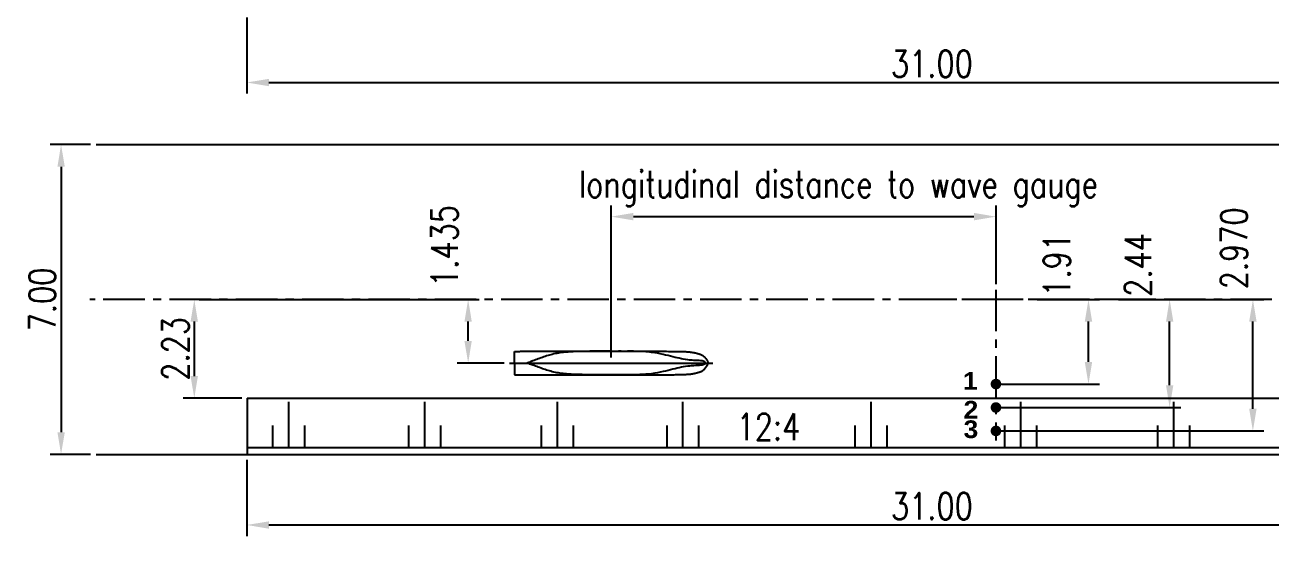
# Model space of a CAD drawing. Header units: feet. Extents: x -2770 to 993, y -1321 to 1674.
# Drawn here: x -1824 to -415, y -1321 to -743 of the extents above; entities that cross this region are included whole.
import ezdxf

# ---------------------------------------------------------------- set-up
doc = ezdxf.new("R2010")
doc.units = ezdxf.units.FT
doc.header["$LTSCALE"] = 37.5
doc.header["$MEASUREMENT"] = 0
doc.header["$PDMODE"] = 1
doc.linetypes.add('CENTER', pattern=[2, 1.25, -0.25, 0.25, -0.25])
doc.layers.get('Defpoints').update_dxf_attribs({"linetype": 'CONTINUOUS'})
for name, color, linetype in [('18VL', 1, 'CONTINUOUS'), ('25AS', 6, 'CENTER'), ('35VL', 8, 'CONTINUOUS'), ('ARSEER', 2, 'CONTINUOUS'), ('Center', 7, 'CONTINUOUS'), ('golvenmeters', 82, 'CONTINUOUS'), ('Knuckle_lines', 7, 'CONTINUOUS'), ('MAAT', 6, 'CONTINUOUS'), ('TEXT25', 6, 'CONTINUOUS'), ('TEXT35', 8, 'CONTINUOUS'), ('waterlines', 7, 'CONTINUOUS')]:
    doc.layers.add(name, color=color, linetype=linetype)
doc.styles.add('ROMANS', font='romans', dxfattribs={"width": 0.8})
doc.styles.add('SANSSERIFBOLD', font='sasb____.pfb', dxfattribs={"width": 1.07, "height": 2.2})
doc.dimstyles.get("Standard").update_dxf_attribs({"dimtxt": 3, "dimasz": 2.5, "dimexe": 1.25, "dimexo": 0.625, "dimtad": 1, "dimdec": 4, "dimdsep": 46, "dimtxsty": 'ROMANS', "dimcen": 2.5, "dimclrd": 6, "dimclre": 6, "dimclrt": 8, "dimadec": 0, "dimazin": 0, "dimtfac": 0.833333, "dimtdec": 4, "dimtmove": 2, "dimatfit": 3, "dimfxl": 0, "dimtolj": 1, "dimtzin": 0, "dimarcsym": 0})

# ---------------------------------------------------------------- blocks, each defined once
blk = doc.blocks.new('*D54')
at = {"layer": 'Defpoints', "color": 0}
for p in [(-22.6, -640.1), (-1572.6, -728.4), (-22.6, -808.2)]:
    blk.add_point(p, dxfattribs=at)
at = {"layer": 'MAAT', "color": 6, "lineweight": -2}
for p, q in [((-22.6, -646.4), (-22.6, -820.7)), ((-1572.6, -734.7), (-1572.6, -820.7)), ((-1547.6, -808.2), (-47.6, -808.2))]:
    blk.add_line(p, q, dxfattribs=at)
at = {"layer": 'MAAT', "color": 6}
for points in [[(-1547.6, -804.1), (-1547.6, -812.4), (-1572.6, -808.2)], [(-47.6, -804.1), (-47.6, -812.4), (-22.6, -808.2)]]:
    blk.add_solid(points, dxfattribs=at)
at = {"layer": 'MAAT', "color": 8, "insert": (-797.6, -787), "char_height": 30, "attachment_point": 5, "style": 'ROMANS'}
blk.add_mtext('\\A1;31.00', dxfattribs=at)
blk = doc.blocks.new('*D61')
at = {"layer": 'Defpoints', "color": 0}
for p in [(-1743, -878.4), (-1782.7, -1228.4), (-1743, -1228.4)]:
    blk.add_point(p, dxfattribs=at)
at = {"layer": 'MAAT', "color": 6, "lineweight": -2}
for p, q in [((-1749.3, -878.4), (-1795.2, -878.4)), ((-1782.7, -903.4), (-1782.7, -1203.4)), ((-1749.3, -1228.4), (-1795.2, -1228.4))]:
    blk.add_line(p, q, dxfattribs=at)
at = {"layer": 'MAAT', "color": 6}
for points in [[(-1786.8, -903.4), (-1778.5, -903.4), (-1782.7, -878.4)], [(-1786.8, -1203.4), (-1778.5, -1203.4), (-1782.7, -1228.4)]]:
    blk.add_solid(points, dxfattribs=at)
at = {"layer": 'MAAT', "color": 8, "insert": (-1803.9, -1053.4), "char_height": 30, "attachment_point": 5, "rotation": 90, "style": 'ROMANS'}
blk.add_mtext('\\A1;7.00', dxfattribs=at)
blk = doc.blocks.new('*D62')
at = {"layer": 'Defpoints', "color": 0}
for p in [(-22.6, -1140.1), (-1572.6, -1228.4), (-22.6, -1308.2)]:
    blk.add_point(p, dxfattribs=at)
at = {"layer": 'MAAT', "color": 6, "lineweight": -2}
for p, q in [((-22.6, -1146.4), (-22.6, -1320.7)), ((-1572.6, -1234.7), (-1572.6, -1320.7)), ((-1547.6, -1308.2), (-47.6, -1308.2))]:
    blk.add_line(p, q, dxfattribs=at)
at = {"layer": 'MAAT', "color": 6}
for points in [[(-1547.6, -1304.1), (-1547.6, -1312.4), (-1572.6, -1308.2)], [(-47.6, -1304.1), (-47.6, -1312.4), (-22.6, -1308.2)]]:
    blk.add_solid(points, dxfattribs=at)
at = {"layer": 'MAAT', "color": 8, "insert": (-797.6, -1287), "char_height": 30, "attachment_point": 5, "style": 'ROMANS'}
blk.add_mtext('\\A1;31.00', dxfattribs=at)
blk = doc.blocks.new('*D63')
at = {"layer": 'Defpoints', "color": 0}
for p in [(-593, -1053.4), (-528.7, -1053.4), (-725.1, -1175.4)]:
    blk.add_point(p, dxfattribs=at)
at = {"layer": 'MAAT', "color": 6, "lineweight": -2}
for p, q in [((-586.7, -1053.4), (-516.2, -1053.4)), ((-528.7, -1150.4), (-528.7, -1078.4)), ((-718.9, -1175.4), (-516.2, -1175.4))]:
    blk.add_line(p, q, dxfattribs=at)
at = {"layer": 'MAAT', "color": 6}
for points in [[(-532.8, -1078.4), (-524.5, -1078.4), (-528.7, -1053.4)], [(-532.8, -1150.4), (-524.5, -1150.4), (-528.7, -1175.4)]]:
    blk.add_solid(points, dxfattribs=at)
at = {"layer": 'MAAT', "color": 8, "insert": (-564.5, -1014.3), "char_height": 30, "attachment_point": 5, "rotation": 90, "style": 'ROMANS'}
blk.add_mtext('\\A1;2.44', dxfattribs=at)
blk = doc.blocks.new('*D64')
at = {"layer": 'Defpoints', "color": 0}
for p in [(-550.9, -1053.4), (-434.5, -1053.4), (-725.1, -1201.9)]:
    blk.add_point(p, dxfattribs=at)
at = {"layer": 'MAAT', "color": 6, "lineweight": -2}
for p, q in [((-544.7, -1053.4), (-422, -1053.4)), ((-434.5, -1176.9), (-434.5, -1078.4)), ((-718.9, -1201.9), (-422, -1201.9))]:
    blk.add_line(p, q, dxfattribs=at)
at = {"layer": 'MAAT', "color": 6}
for points in [[(-438.7, -1078.4), (-430.3, -1078.4), (-434.5, -1053.4)], [(-438.7, -1176.9), (-430.3, -1176.9), (-434.5, -1201.9)]]:
    blk.add_solid(points, dxfattribs=at)
at = {"layer": 'MAAT', "color": 8, "insert": (-455.8, -995.6), "char_height": 30, "attachment_point": 5, "rotation": 90, "style": 'ROMANS'}
blk.add_mtext('\\A1;2.970', dxfattribs=at)
blk = doc.blocks.new('*D59')
at = {"layer": 'Defpoints', "color": 0}
for p in [(-1632.7, -1053.4), (-1322.2, -1053.4), (-1275.3, -1125.2)]:
    blk.add_point(p, dxfattribs=at)
at = {"layer": 'MAAT', "color": 6, "lineweight": -2}
for p, q in [((-1626.4, -1053.4), (-1309.7, -1053.4)), ((-1322.2, -1100.2), (-1322.2, -1078.4)), ((-1281.5, -1125.2), (-1334.7, -1125.2))]:
    blk.add_line(p, q, dxfattribs=at)
at = {"layer": 'MAAT', "color": 6}
for points in [[(-1326.4, -1078.4), (-1318.1, -1078.4), (-1322.2, -1053.4)], [(-1326.4, -1100.2), (-1318.1, -1100.2), (-1322.2, -1125.2)]]:
    blk.add_solid(points, dxfattribs=at)
at = {"layer": 'MAAT', "color": 8, "insert": (-1348.9, -992.9), "char_height": 30, "attachment_point": 5, "rotation": 90, "style": 'ROMANS'}
blk.add_mtext('\\A1;1.435', dxfattribs=at)
blk = doc.blocks.new('*D60')
at = {"layer": 'ARSEER', "color": 6, "lineweight": -2}
for p, q in [((-1160.3, -1118.9), (-1160.3, -947.3)), ((-725.1, -1036.1), (-725.1, -947.3)), ((-1135.3, -959.8), (-750.1, -959.8))]:
    blk.add_line(p, q, dxfattribs=at)
at = {"layer": 'ARSEER', "color": 6}
for points in [[(-1135.3, -955.6), (-1135.3, -964), (-1160.3, -959.8)], [(-750.1, -955.6), (-750.1, -964), (-725.1, -959.8)]]:
    blk.add_solid(points, dxfattribs=at)
at = {"layer": 'Defpoints', "color": 0}
for p in [(-725.1, -959.8), (-725.1, -1042.3), (-1160.3, -1125.2)]:
    blk.add_point(p, dxfattribs=at)
at = {"layer": 'ARSEER', "color": 7, "insert": (-903.4, -928.2), "char_height": 30, "attachment_point": 5, "style": 'ROMANS'}
blk.add_mtext('\\A1;longitudinal distance to wave gauge', dxfattribs=at)
blk = doc.blocks.new('*D65')
at = {"layer": 'Defpoints', "color": 0}
for p in [(-1632, -1053.4), (-1632, -1164.9), (-1572, -1164.9)]:
    blk.add_point(p, dxfattribs=at)
at = {"layer": 'MAAT', "color": 6, "lineweight": -2}
for p, q in [((-1638.3, -1053.4), (-1644.5, -1053.4)), ((-1632, -1078.4), (-1632, -1139.9)), ((-1578.2, -1164.9), (-1644.5, -1164.9))]:
    blk.add_line(p, q, dxfattribs=at)
at = {"layer": 'MAAT', "color": 6}
for points in [[(-1636.2, -1078.4), (-1627.9, -1078.4), (-1632, -1053.4)], [(-1636.2, -1139.9), (-1627.9, -1139.9), (-1632, -1164.9)]]:
    blk.add_solid(points, dxfattribs=at)
at = {"layer": 'MAAT', "color": 8, "insert": (-1653.3, -1109.2), "char_height": 30, "attachment_point": 5, "rotation": 90, "style": 'ROMANS'}
blk.add_mtext('\\A1;2.23', dxfattribs=at)
blk = doc.blocks.new('*D66')
at = {"layer": 'Defpoints', "color": 0}
for p in [(-684.8, -1053.4), (-620.5, -1053.4), (-725.1, -1148.9)]:
    blk.add_point(p, dxfattribs=at)
at = {"layer": 'MAAT', "color": 6, "lineweight": -2}
for p, q in [((-678.6, -1053.4), (-608, -1053.4)), ((-620.5, -1123.9), (-620.5, -1078.4)), ((-718.9, -1148.9), (-608, -1148.9))]:
    blk.add_line(p, q, dxfattribs=at)
at = {"layer": 'MAAT', "color": 6}
for points in [[(-624.7, -1078.4), (-616.3, -1078.4), (-620.5, -1053.4)], [(-624.7, -1123.9), (-616.3, -1123.9), (-620.5, -1148.9)]]:
    blk.add_solid(points, dxfattribs=at)
at = {"layer": 'MAAT', "color": 8, "insert": (-656.3, -1014.3), "char_height": 30, "attachment_point": 5, "rotation": 90, "style": 'ROMANS'}
blk.add_mtext('\\A1;1.91', dxfattribs=at)

msp = doc.modelspace()

# ---------------------------------------------------------------- linework, layer by layer
at = {"layer": '18VL'}
for p, q in [((-1525.1262, -1220.0901), (-1525.1262, -1169.0159)), ((-1371.3003, -1220.0901), (-1371.3003, -1169.0159)), ((-1221.0617, -1220.0901), (-1221.0617, -1169.0159)), ((-1079.2193, -1220.0901), (-1079.2193, -1169.0159)), ((-866.2512, -1220.0901), (-866.2512, -1169.0159)), ((-696.9979, -1220.0901), (-696.9979, -1169.0159)), ((-523.9432, -1220.0901), (-523.9432, -1169.0159)), ((-1543.1386, -1220.0901), (-1543.1386, -1195.8622)), ((-1507.1138, -1220.0901), (-1507.1138, -1195.8622)), ((-1389.3127, -1220.0901), (-1389.3127, -1195.8622)), ((-1353.2879, -1220.0901), (-1353.2879, -1195.8622)), ((-1239.0741, -1220.0901), (-1239.0741, -1195.8622)), ((-1203.0493, -1220.0901), (-1203.0493, -1195.8622)), ((-1097.2317, -1220.0901), (-1097.2317, -1195.8622)), ((-1061.2069, -1220.0901), (-1061.2069, -1195.8622)), ((-884.2636, -1220.0901), (-884.2636, -1195.8622)), ((-848.2388, -1220.0901), (-848.2388, -1195.8622)), ((-715.0103, -1220.0901), (-715.0103, -1195.8622)), ((-678.9855, -1220.0901), (-678.9855, -1195.8622)), ((-541.9556, -1220.0901), (-541.9556, -1195.8622)), ((-505.9308, -1220.0901), (-505.9308, -1195.8622))]:
    msp.add_line(p, q, dxfattribs=at)
at = {"layer": '25AS'}
for p, q in [((111.9521, -1053.4498), (-1750.2206, -1053.4498)), ((-548.197, -1053.4498), (-803.9739, -1053.4498)), ((-725.1385, -1042.3341), (-725.1385, -1212.914))]:
    msp.add_line(p, q, dxfattribs=at)
at = {"layer": '35VL'}
for p, q in [((-1743.0283, -878.4498), (92.2541, -878.4498)), ((-1571.9979, -1164.9498), (-21.9979, -1164.9498)), ((-1571.9979, -1164.9498), (-1571.9979, -1228.4498)), ((29.98, -1220.9498), (-1571.9979, -1220.9498)), ((-1743.0283, -1228.4498), (118.7856, -1228.4498))]:
    msp.add_line(p, q, dxfattribs=at)
at = {"layer": 'Center', "color": 4}
msp.add_line((-1275.2758, -1125.1998), (-1045.3296, -1125.1998), dxfattribs=at)
at = {"layer": 'golvenmeters', "linetype": 'ByBlock', "const_width": 6}
for points in [[(-728.1385, -1148.9498, 1), (-722.1385, -1148.9498, 1)], [(-728.1385, -1175.4498, 1), (-722.1385, -1175.4498, 1)], [(-728.1385, -1201.9498, 1), (-722.1385, -1201.9498, 1)]]:
    msp.add_lwpolyline(points, format="xyb", close=True, dxfattribs=at)
at = {"layer": 'Knuckle_lines'}
for points in [[(-1269.8009, -1112.0048), (-1269.6459, -1112.0048), (-1269.4609, -1111.9998), (-1269.2009, -1111.9998), (-1268.8709, -1111.9998), (-1268.4759, -1111.9998), (-1268.0459, -1111.9948), (-1267.6059, -1111.9948), (-1267.1659, -1111.9948), (-1266.7259, -1111.9898), (-1266.2859, -1111.9898), (-1265.8459, -1111.9898), (-1265.4059, -1111.9848), (-1264.9659, -1111.9848), (-1264.5259, -1111.9848), (-1264.0859, -1111.9848), (-1263.6459, -1111.9848), (-1263.2059, -1111.9798), (-1262.7709, -1111.9798), (-1262.3309, -1111.9798), (-1261.8909, -1111.9798), (-1261.4509, -1111.9798), (-1261.0109, -1111.9798), (-1260.5709, -1111.9748), (-1260.1309, -1111.9748), (-1259.6909, -1111.9748), (-1259.2509, -1111.9748), (-1258.8109, -1111.9748), (-1258.3709, -1111.9748), (-1257.9309, -1111.9748), (-1257.4909, -1111.9748), (-1257.0609, -1111.9698), (-1256.6609, -1111.9698), (-1256.3309, -1111.9698), (-1256.0759, -1111.9698), (-1255.8859, -1111.9698), (-1159.2134, -1111.9648)], [(-1269.8009, -1125.1998), (-1269.8009, -1124.7848), (-1269.8009, -1124.2698), (-1269.8009, -1123.5748), (-1269.8009, -1122.6848), (-1269.8009, -1121.6298), (-1269.8009, -1120.5298), (-1269.8009, -1119.5248), (-1269.8009, -1118.6298), (-1269.8009, -1117.8548), (-1269.8009, -1117.2098), (-1269.8009, -1116.7048), (-1269.8009, -1116.3098), (-1269.8009, -1115.9898), (-1269.8009, -1115.7298), (-1269.8009, -1115.5348), (-1269.8009, -1115.3798), (-1269.8009, -1115.2448), (-1269.8009, -1115.1248), (-1269.8009, -1115.0048), (-1269.8009, -1114.8898), (-1269.8009, -1114.7698), (-1269.8009, -1114.6548), (-1269.8009, -1114.5398), (-1269.8009, -1114.4248), (-1269.8009, -1114.3098), (-1269.8009, -1114.1948), (-1269.8009, -1114.0848), (-1269.8009, -1113.9698), (-1269.8009, -1113.8598), (-1269.8009, -1113.7548), (-1269.8009, -1113.6498), (-1269.8009, -1113.5498), (-1269.8009, -1113.4548), (-1269.8009, -1113.3698), (-1269.8009, -1113.2898), (-1269.8009, -1113.2198), (-1269.8009, -1113.1548), (-1269.8009, -1113.0898), (-1269.8009, -1113.0298), (-1269.8009, -1112.9698), (-1269.8009, -1112.9148), (-1269.8009, -1112.8598), (-1269.8009, -1112.8048), (-1269.8009, -1112.7548), (-1269.8009, -1112.6998), (-1269.8009, -1112.6498), (-1269.8009, -1112.6048), (-1269.8009, -1112.5448), (-1269.8009, -1112.4698), (-1269.8009, -1112.3798), (-1269.8009, -1112.2898), (-1269.8009, -1112.2048), (-1269.8009, -1112.1298), (-1269.8009, -1112.0748), (-1269.8009, -1112.0398), (-1269.8009, -1112.0198), (-1269.8009, -1112.0098), (-1269.8009, -1112.0048)], [(-1161.9559, -1111.9648), (-1161.0659, -1111.9648), (-1159.9609, -1111.9648), (-1158.4659, -1111.9648), (-1156.5409, -1111.9648), (-1154.2209, -1111.9648), (-1151.6909, -1111.9648), (-1149.1309, -1111.9648), (-1146.5659, -1111.9648), (-1144.0009, -1111.9648), (-1141.4359, -1111.9648), (-1138.8759, -1111.9648), (-1136.3109, -1111.9648), (-1133.7509, -1111.9648), (-1131.1859, -1111.9648), (-1128.6209, -1111.9648), (-1126.0559, -1111.9648), (-1123.4909, -1111.9648), (-1120.9259, -1111.9648), (-1118.3609, -1111.9648), (-1115.7959, -1111.9648), (-1113.2359, -1111.9648), (-1110.6709, -1111.9648), (-1108.1059, -1111.9648), (-1105.5409, -1111.9648), (-1102.9759, -1111.9648), (-1100.4159, -1111.9648), (-1097.8709, -1111.9698), (-1095.4259, -1111.9848), (-1093.1859, -1111.9998), (-1091.1559, -1112.0248), (-1089.3359, -1112.0448), (-1087.7359, -1112.0698), (-1086.3259, -1112.0898), (-1085.0259, -1112.1148), (-1083.7459, -1112.1348), (-1082.4609, -1112.1598), (-1081.1809, -1112.1848), (-1079.8959, -1112.2148), (-1078.6159, -1112.2498), (-1077.3309, -1112.2948), (-1076.0509, -1112.3548), (-1074.7709, -1112.4298), (-1073.5009, -1112.5198), (-1072.3459, -1112.6198), (-1071.3809, -1112.7148), (-1070.6359, -1112.7998), (-1070.0859, -1112.8648), (-1069.6409, -1112.9248)], [(-1269.8009, -1125.1998), (-1269.8009, -1125.6148), (-1269.8009, -1126.1298), (-1269.8009, -1126.8248), (-1269.8009, -1127.7148), (-1269.8009, -1128.7698), (-1269.8009, -1129.8698), (-1269.8009, -1130.8748), (-1269.8009, -1131.7698), (-1269.8009, -1132.5448), (-1269.8009, -1133.1898), (-1269.8009, -1133.6948), (-1269.8009, -1134.0898), (-1269.8009, -1134.4098), (-1269.8009, -1134.6698), (-1269.8009, -1134.8648), (-1269.8009, -1135.0198), (-1269.8009, -1135.1548), (-1269.8009, -1135.2748), (-1269.8009, -1135.3948), (-1269.8009, -1135.5098), (-1269.8009, -1135.6298), (-1269.8009, -1135.7448), (-1269.8009, -1135.8598), (-1269.8009, -1135.9748), (-1269.8009, -1136.0898), (-1269.8009, -1136.2048), (-1269.8009, -1136.3148), (-1269.8009, -1136.4298), (-1269.8009, -1136.5398), (-1269.8009, -1136.6448), (-1269.8009, -1136.7498), (-1269.8009, -1136.8498), (-1269.8009, -1136.9448), (-1269.8009, -1137.0298), (-1269.8009, -1137.1098), (-1269.8009, -1137.1798), (-1269.8009, -1137.2448), (-1269.8009, -1137.3098), (-1269.8009, -1137.3698), (-1269.8009, -1137.4298), (-1269.8009, -1137.4848), (-1269.8009, -1137.5398), (-1269.8009, -1137.5948), (-1269.8009, -1137.6448), (-1269.8009, -1137.6998), (-1269.8009, -1137.7498), (-1269.8009, -1137.7948), (-1269.8009, -1137.8548), (-1269.8009, -1137.9298), (-1269.8009, -1138.0198), (-1269.8009, -1138.1098), (-1269.8009, -1138.1948), (-1269.8009, -1138.2698), (-1269.8009, -1138.3248), (-1269.8009, -1138.3598), (-1269.8009, -1138.3798), (-1269.8009, -1138.3898), (-1269.8009, -1138.3948)], [(-1069.6409, -1112.9248), (-1069.4159, -1112.9548), (-1069.1359, -1112.9898), (-1068.7609, -1113.0448), (-1068.2759, -1113.1148), (-1067.7059, -1113.2098), (-1067.0659, -1113.3198), (-1066.4009, -1113.4448), (-1065.8059, -1113.5648), (-1065.3309, -1113.6648), (-1064.8159, -1113.7848), (-1064.1159, -1113.9598), (-1063.3559, -1114.1548), (-1062.6909, -1114.3398), (-1062.0909, -1114.5148), (-1061.4909, -1114.6998), (-1060.8909, -1114.8898), (-1060.2959, -1115.0948), (-1059.7059, -1115.3048), (-1059.1209, -1115.5348), (-1058.5409, -1115.7798), (-1057.9759, -1116.0548), (-1057.4309, -1116.3598), (-1056.9059, -1116.7048), (-1056.3959, -1117.0748), (-1055.9109, -1117.4698), (-1055.4359, -1117.8898), (-1054.9859, -1118.3248), (-1054.5609, -1118.7798), (-1054.1559, -1119.2598), (-1053.7659, -1119.7548), (-1053.3809, -1120.2498), (-1053.0059, -1120.7498), (-1052.6359, -1121.2598), (-1052.2859, -1121.7798), (-1051.9459, -1122.3098), (-1051.6259, -1122.8548), (-1051.3359, -1123.3998), (-1051.1009, -1123.9098), (-1050.9359, -1124.3548), (-1050.8459, -1124.7148), (-1050.8109, -1124.9848), (-1050.8059, -1125.1998)], [(-1069.6409, -1137.4748), (-1069.4159, -1137.4448), (-1069.1359, -1137.4098), (-1068.7609, -1137.3548), (-1068.2759, -1137.2848), (-1067.7059, -1137.1898), (-1067.0659, -1137.0798), (-1066.4009, -1136.9548), (-1065.8059, -1136.8348), (-1065.3309, -1136.7348), (-1064.8159, -1136.6148), (-1064.1159, -1136.4398), (-1063.3559, -1136.2448), (-1062.6909, -1136.0598), (-1062.0909, -1135.8848), (-1061.4909, -1135.6998), (-1060.8909, -1135.5098), (-1060.2959, -1135.3048), (-1059.7059, -1135.0948), (-1059.1209, -1134.8648), (-1058.5409, -1134.6198), (-1057.9759, -1134.3448), (-1057.4309, -1134.0398), (-1056.9059, -1133.6948), (-1056.3959, -1133.3248), (-1055.9109, -1132.9298), (-1055.4359, -1132.5098), (-1054.9859, -1132.0748), (-1054.5609, -1131.6198), (-1054.1559, -1131.1398), (-1053.7659, -1130.6448), (-1053.3809, -1130.1498), (-1053.0059, -1129.6498), (-1052.6359, -1129.1398), (-1052.2859, -1128.6198), (-1051.9459, -1128.0898), (-1051.6259, -1127.5448), (-1051.3359, -1126.9998), (-1051.1009, -1126.4898), (-1050.9359, -1126.0448), (-1050.8459, -1125.6848), (-1050.8109, -1125.4148), (-1050.8059, -1125.1998)], [(-1269.8009, -1138.3948), (-1269.6459, -1138.3948), (-1269.4609, -1138.3998), (-1269.2009, -1138.3998), (-1268.8709, -1138.3998), (-1268.4759, -1138.3998), (-1268.0459, -1138.4048), (-1267.6059, -1138.4048), (-1267.1659, -1138.4048), (-1266.7259, -1138.4098), (-1266.2859, -1138.4098), (-1265.8459, -1138.4098), (-1265.4059, -1138.4148), (-1264.9659, -1138.4148), (-1264.5259, -1138.4148), (-1264.0859, -1138.4148), (-1263.6459, -1138.4148), (-1263.2059, -1138.4198), (-1262.7709, -1138.4198), (-1262.3309, -1138.4198), (-1261.8909, -1138.4198), (-1261.4509, -1138.4198), (-1261.0109, -1138.4198), (-1260.5709, -1138.4248), (-1260.1309, -1138.4248), (-1259.6909, -1138.4248), (-1259.2509, -1138.4248), (-1258.8109, -1138.4248), (-1258.3709, -1138.4248), (-1257.9309, -1138.4248), (-1257.4909, -1138.4248), (-1257.0609, -1138.4298), (-1256.6609, -1138.4298), (-1256.3309, -1138.4298), (-1256.0759, -1138.4298), (-1255.8859, -1138.4298), (-1159.2134, -1138.4348)], [(-1161.9559, -1138.4348), (-1161.0659, -1138.4348), (-1159.9609, -1138.4348), (-1158.4659, -1138.4348), (-1156.5409, -1138.4348), (-1154.2209, -1138.4348), (-1151.6909, -1138.4348), (-1149.1309, -1138.4348), (-1146.5659, -1138.4348), (-1144.0009, -1138.4348), (-1141.4359, -1138.4348), (-1138.8759, -1138.4348), (-1136.3109, -1138.4348), (-1133.7509, -1138.4348), (-1131.1859, -1138.4348), (-1128.6209, -1138.4348), (-1126.0559, -1138.4348), (-1123.4909, -1138.4348), (-1120.9259, -1138.4348), (-1118.3609, -1138.4348), (-1115.7959, -1138.4348), (-1113.2359, -1138.4348), (-1110.6709, -1138.4348), (-1108.1059, -1138.4348), (-1105.5409, -1138.4348), (-1102.9759, -1138.4348), (-1100.4159, -1138.4348), (-1097.8709, -1138.4298), (-1095.4259, -1138.4148), (-1093.1859, -1138.3998), (-1091.1559, -1138.3748), (-1089.3359, -1138.3548), (-1087.7359, -1138.3298), (-1086.3259, -1138.3098), (-1085.0259, -1138.2848), (-1083.7459, -1138.2648), (-1082.4609, -1138.2398), (-1081.1809, -1138.2148), (-1079.8959, -1138.1848), (-1078.6159, -1138.1498), (-1077.3309, -1138.1048), (-1076.0509, -1138.0448), (-1074.7709, -1137.9698), (-1073.5009, -1137.8798), (-1072.3459, -1137.7798), (-1071.3809, -1137.6848), (-1070.6359, -1137.5998), (-1070.0859, -1137.5348), (-1069.6409, -1137.4748)]]:
    msp.add_lwpolyline(points, dxfattribs=at)
at = {"layer": 'waterlines'}
for points in [[(-1053.9459, -1125.1998), (-1054.0609, -1124.4398), (-1054.6459, -1123.8148), (-1055.4459, -1123.4348), (-1056.2759, -1123.1348), (-1057.4659, -1122.8298), (-1059.1309, -1122.6348), (-1060.8859, -1122.5298), (-1062.6409, -1122.4348), (-1064.7209, -1122.3248), (-1066.7659, -1122.2048), (-1068.6359, -1122.0698), (-1069.6409, -1121.9898), (-1069.8209, -1121.9748), (-1071.6559, -1121.7998), (-1073.8859, -1121.5398), (-1076.4259, -1121.1798), (-1078.7959, -1120.7848), (-1080.9859, -1120.3648), (-1083.4209, -1119.8548), (-1085.7709, -1119.3248), (-1088.0209, -1118.7848), (-1090.4959, -1118.1648), (-1093.1259, -1117.5098), (-1095.8259, -1116.8648), (-1098.7859, -1116.1898), (-1101.7659, -1115.5248), (-1105.0059, -1114.8398), (-1108.1309, -1114.2248), (-1110.8709, -1113.7448), (-1114.7459, -1113.1648), (-1118.5559, -1112.7198), (-1121.2609, -1112.4748), (-1124.1009, -1112.2798), (-1128.0509, -1112.0948), (-1131.9309, -1111.9898), (-1135.1809, -1111.9448), (-1138.5109, -1111.9398), (-1141.9609, -1111.9698), (-1145.2259, -1111.9948), (-1149.1359, -1111.9748), (-1152.3109, -1111.9648), (-1156.0359, -1112.0048), (-1159.3259, -1112.0048), (-1161.8409, -1111.9648), (-1161.9559, -1111.9648), (-1163.7359, -1111.9648), (-1166.2659, -1111.9648), (-1168.6759, -1111.9648), (-1169.9259, -1111.9648), (-1170.2559, -1111.9648), (-1171.8259, -1111.9648), (-1173.6459, -1111.9648), (-1175.4659, -1111.9648), (-1177.2859, -1111.9648), (-1179.1109, -1111.9648), (-1180.9259, -1111.9698), (-1182.6009, -1111.9748), (-1184.4159, -1111.9798), (-1186.2359, -1111.9898), (-1188.0609, -1112.0048), (-1189.8909, -1112.0248), (-1191.4709, -1112.0498), (-1193.2909, -1112.0798), (-1195.1109, -1112.1198), (-1196.7009, -1112.1598), (-1198.5309, -1112.2098), (-1200.3509, -1112.2748), (-1202.0209, -1112.3398), (-1203.8309, -1112.4248), (-1205.6509, -1112.5248), (-1207.4709, -1112.6298), (-1209.2909, -1112.7548), (-1211.1109, -1112.8948), (-1212.9259, -1113.0548), (-1214.7459, -1113.2398), (-1216.5609, -1113.4598), (-1218.3759, -1113.7048), (-1220.1859, -1113.9848), (-1221.7559, -1114.2548), (-1223.5809, -1114.6198), (-1225.2259, -1114.9848), (-1227.0459, -1115.4198), (-1228.6159, -1115.8248), (-1230.1509, -1116.2398), (-1231.8109, -1116.7148), (-1233.4909, -1117.2298), (-1235.0759, -1117.7398), (-1236.6409, -1118.2648), (-1238.1909, -1118.8098), (-1239.7459, -1119.3648), (-1241.3959, -1119.9698), (-1242.9709, -1120.5498), (-1244.5609, -1121.1348), (-1246.1409, -1121.7298), (-1247.7109, -1122.3098), (-1249.1059, -1122.7898), (-1249.9309, -1123.1348), (-1250.0909, -1123.2048), (-1251.2109, -1123.6248), (-1252.4109, -1124.0748), (-1253.5159, -1124.4898), (-1254.6209, -1124.9048), (-1255.4509, -1125.1998)], [(-1053.9459, -1125.1998), (-1054.0609, -1125.9598), (-1054.6459, -1126.5848), (-1055.4459, -1126.9648), (-1056.2759, -1127.2648), (-1057.4659, -1127.5698), (-1059.1309, -1127.7648), (-1060.8859, -1127.8698), (-1062.6409, -1127.9648), (-1064.7209, -1128.0748), (-1066.7659, -1128.1948), (-1068.6359, -1128.3298), (-1069.6409, -1128.4098), (-1069.8209, -1128.4248), (-1071.6559, -1128.5998), (-1073.8859, -1128.8598), (-1076.4259, -1129.2198), (-1078.7959, -1129.6148), (-1080.9859, -1130.0348), (-1083.4209, -1130.5448), (-1085.7709, -1131.0748), (-1088.0209, -1131.6148), (-1090.4959, -1132.2348), (-1093.1259, -1132.8898), (-1095.8259, -1133.5348), (-1098.7859, -1134.2098), (-1101.7659, -1134.8748), (-1105.0059, -1135.5598), (-1108.1309, -1136.1748), (-1110.8709, -1136.6548), (-1114.7459, -1137.2348), (-1118.5559, -1137.6798), (-1121.2609, -1137.9248), (-1124.1009, -1138.1198), (-1128.0509, -1138.3048), (-1131.9309, -1138.4098), (-1135.1809, -1138.4548), (-1138.5109, -1138.4598), (-1141.9609, -1138.4298), (-1145.2259, -1138.4048), (-1149.1359, -1138.4248), (-1152.3109, -1138.4348), (-1156.0359, -1138.3948), (-1159.3259, -1138.3948), (-1161.8409, -1138.4348), (-1161.9559, -1138.4348), (-1163.7359, -1138.4348), (-1166.2659, -1138.4348), (-1168.6759, -1138.4348), (-1169.9259, -1138.4348), (-1170.2559, -1138.4348), (-1171.8259, -1138.4348), (-1173.6459, -1138.4348), (-1175.4659, -1138.4348), (-1177.2859, -1138.4348), (-1179.1109, -1138.4348), (-1180.9259, -1138.4298), (-1182.6009, -1138.4248), (-1184.4159, -1138.4198), (-1186.2359, -1138.4098), (-1188.0609, -1138.3948), (-1189.8909, -1138.3748), (-1191.4709, -1138.3498), (-1193.2909, -1138.3198), (-1195.1109, -1138.2798), (-1196.7009, -1138.2398), (-1198.5309, -1138.1898), (-1200.3509, -1138.1248), (-1202.0209, -1138.0598), (-1203.8309, -1137.9748), (-1205.6509, -1137.8748), (-1207.4709, -1137.7698), (-1209.2909, -1137.6448), (-1211.1109, -1137.5048), (-1212.9259, -1137.3448), (-1214.7459, -1137.1598), (-1216.5609, -1136.9398), (-1218.3759, -1136.6948), (-1220.1859, -1136.4148), (-1221.7559, -1136.1448), (-1223.5809, -1135.7798), (-1225.2259, -1135.4148), (-1227.0459, -1134.9798), (-1228.6159, -1134.5748), (-1230.1509, -1134.1598), (-1231.8109, -1133.6848), (-1233.4909, -1133.1698), (-1235.0759, -1132.6598), (-1236.6409, -1132.1348), (-1238.1909, -1131.5898), (-1239.7459, -1131.0348), (-1241.3959, -1130.4298), (-1242.9709, -1129.8498), (-1244.5609, -1129.2648), (-1246.1409, -1128.6698), (-1247.7109, -1128.0898), (-1249.1059, -1127.6098), (-1249.9309, -1127.2648), (-1250.0909, -1127.1948), (-1251.2109, -1126.7748), (-1252.4109, -1126.3248), (-1253.5159, -1125.9098), (-1254.6209, -1125.4948), (-1255.4509, -1125.1998)]]:
    msp.add_lwpolyline(points, dxfattribs=at)

# ---------------------------------------------------------------- texts
at = {"layer": 'TEXT25', "style": 'SANSSERIFBOLD', "width": 1.07}
for s, p in [('1', (-762.5487, -1155.4313)), ('2', (-761.8048, -1187.9588)), ('3', (-761.8048, -1209.9959))]:
    msp.add_text(s, height=20, dxfattribs=at).set_placement(p)
at = {"layer": 'TEXT35', "style": 'ROMANS', "width": 0.8}
msp.add_text('12:4', height=30, dxfattribs=at).set_placement((-1018.543, -1212.2289))

# ---------------------------------------------------------------- dimensions: what is measured, and where the dimension line sits
at = {"layer": 'ARSEER', "color": 7}
dim = msp.add_linear_dim(base=(-725.1385, -959.7924), p1=(-1160.3027, -1125.1998), p2=(-725.1385, -1042.3341), text='longitudinal distance to wave gauge', dimstyle='Standard', override={"dimscale": 10, "dimdec": 2, "dimlfac": 0.02, "dimzin": 0, "dimclrt": 7}, dxfattribs=at)
dim.commit()
dim.dimension.update_dxf_attribs({"geometry": '*D60', "text_midpoint": (-903.3507, -928.1697), "dimtype": 160})
at = {"layer": 'MAAT'}
for base, p1, p2, picture, middle in [((-22.6385, -808.2281), (-1572.6385, -728.4498), (-22.6385, -640.1498), '*D54', (-797.6385, -786.9781)), ((-22.6385, -1308.2281), (-1572.6385, -1228.4498), (-22.6385, -1140.1498), '*D62', (-797.6385, -1286.9781))]:
    dim = msp.add_linear_dim(base=base, p1=p1, p2=p2, dimstyle='Standard', override={"dimscale": 10, "dimdec": 2, "dimlfac": 0.02, "dimzin": 0}, dxfattribs=at)
    dim.commit()
    dim.dimension.update_dxf_attribs({"geometry": picture, "text_midpoint": middle})
for base, p1, p2, picture, middle in [((-1782.6707, -1228.4498), (-1743.0283, -878.4498), (-1743.0283, -1228.4498), '*D61', (-1803.9207, -1053.4498)), ((-1632.0301, -1164.9498), (-1632.0301, -1053.4498), (-1571.9979, -1164.9498), '*D65', (-1653.2801, -1109.1998))]:
    dim = msp.add_linear_dim(base=base, p1=p1, p2=p2, angle=270, dimstyle='Standard', override={"dimscale": 10, "dimdec": 2, "dimlfac": 0.02, "dimzin": 0}, dxfattribs=at)
    dim.commit()
    dim.dimension.update_dxf_attribs({"geometry": picture, "text_midpoint": middle})
for base, p1, p2, override, picture, middle in [((-1322.2184, -1053.4498), (-1275.2758, -1125.1998), (-1632.6707, -1053.4498), {"dimscale": 10, "dimdec": 3, "dimlfac": 0.02, "dimzin": 0}, '*D59', (-1348.9221, -992.9256)), ((-434.5099, -1053.4498), (-725.1385, -1201.9498), (-550.9161, -1053.4498), {"dimscale": 10, "dimdec": 3, "dimlfac": 0.02, "dimzin": 0}, '*D64', (-455.7599, -995.598)), ((-528.676, -1053.4498), (-725.1385, -1175.4498), (-592.9845, -1053.4498), {"dimscale": 10, "dimdec": 2, "dimlfac": 0.02, "dimzin": 0}, '*D63', (-564.4701, -1014.3115)), ((-620.5159, -1053.4498), (-725.1385, -1148.9498), (-684.8245, -1053.4498), {"dimscale": 10, "dimdec": 2, "dimlfac": 0.02, "dimzin": 0}, '*D66', (-656.3101, -1014.3115))]:
    dim = msp.add_linear_dim(base=base, p1=p1, p2=p2, angle=90, dimstyle='Standard', override=override, dxfattribs=at)
    dim.commit()
    dim.dimension.update_dxf_attribs({"geometry": picture, "text_midpoint": middle, "dimtype": 160})

doc.saveas('drawing.dxf')
